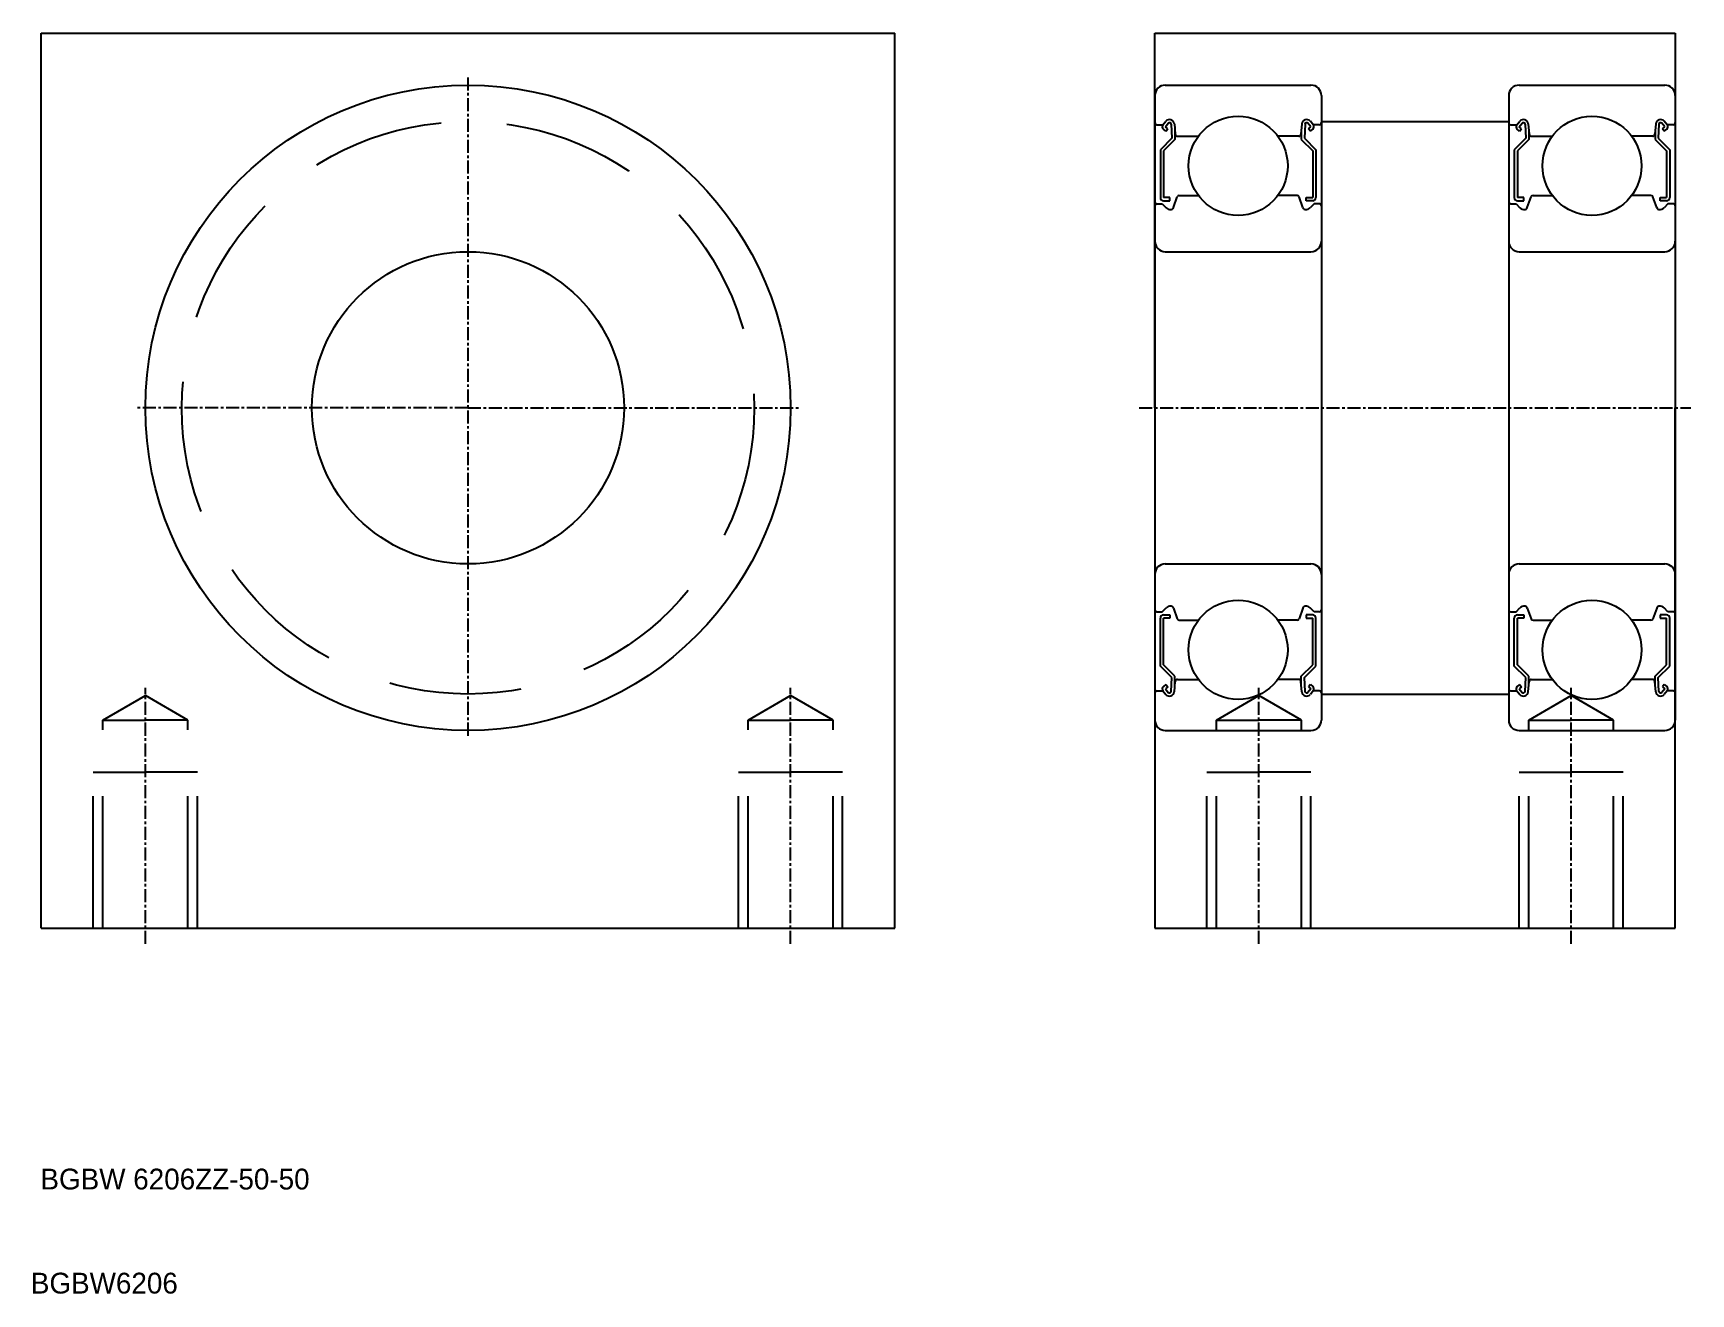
# Model space of a CAD drawing. Extents: x 92 to 251, y 60 to 181.
import ezdxf

# ---------------------------------------------------------------- set-up
doc = ezdxf.new("R2010")
doc.units = 0
doc.linetypes.add('CENTER', pattern=[2, 1.25, -0.25, 0.25, -0.25])
doc.linetypes.add('DASHED', pattern=[19.05, 12.7, -6.35])
doc.layers.get('0').update_dxf_attribs({"linetype": 'CONTINUOUS'})
doc.layers.add('CENTER', color=1, linetype='CENTER')

msp = doc.modelspace()

# ---------------------------------------------------------------- linework, layer by layer
for p, q in [((92.93, 95.16), (92.93, 181.16)), ((92.93, 181.16), (174.93, 181.16)), ((174.93, 95.16), (174.93, 181.16)), ((199.93, 181.16), (249.93, 181.16)), ((199.93, 145.16), (199.93, 181.16)), ((249.93, 181.16), (249.93, 145.16)), ((200.93, 176.16), (214.93, 176.16)), ((234.93, 176.16), (248.93, 176.16)), ((199.93, 175.16), (199.93, 115.16)), ((215.93, 175.16), (215.93, 115.16)), ((233.93, 175.16), (233.93, 115.16)), ((249.93, 175.16), (249.93, 115.16)), ((200.13, 172.36), (200.71, 172.36)), ((200.71, 172.36), (200.99, 172.69)), ((200.94, 172.16), (201.22, 172.5)), ((201.17, 171.97), (200.94, 172.16)), ((201.5, 172.4), (201.56, 171.06)), ((201.8, 172.44), (201.89, 171.44)), ((214.06, 172.44), (213.97, 171.44)), ((214.36, 172.4), (214.3, 171.06)), ((214.92, 172.16), (214.64, 172.5)), ((214.69, 171.97), (214.92, 172.16)), ((215.15, 172.36), (214.87, 172.69)), ((215.73, 172.36), (215.15, 172.36)), ((234.13, 172.36), (234.71, 172.36)), ((234.71, 172.36), (234.99, 172.69)), ((234.94, 172.16), (235.22, 172.5)), ((235.17, 171.97), (234.94, 172.16)), ((235.5, 172.4), (235.56, 171.06)), ((235.8, 172.44), (235.89, 171.44)), ((248.06, 172.44), (247.97, 171.44)), ((248.36, 172.4), (248.3, 171.06)), ((248.92, 172.16), (248.64, 172.5)), ((248.69, 171.97), (248.92, 172.16)), ((249.15, 172.36), (248.87, 172.69)), ((249.73, 172.36), (249.15, 172.36)), ((201.56, 171.06), (200.46, 169.96)), ((200.98, 171.74), (200.75, 171.93)), ((201.86, 170.94), (200.76, 169.84)), ((200.98, 171.74), (201.17, 171.97)), ((201.86, 171.78), (201.86, 170.94)), ((202.09, 171.26), (204.11, 171.26)), ((213.77, 171.26), (211.74, 171.26)), ((214, 171.78), (214, 170.94)), ((214, 170.94), (215.1, 169.84)), ((214.3, 171.06), (215.4, 169.96)), ((214.88, 171.74), (214.69, 171.97)), ((214.88, 171.74), (215.11, 171.93)), ((235.56, 171.06), (234.46, 169.96)), ((234.98, 171.74), (234.75, 171.93)), ((235.86, 170.94), (234.76, 169.84)), ((234.98, 171.74), (235.17, 171.97)), ((235.86, 171.78), (235.86, 170.94)), ((236.09, 171.26), (238.11, 171.26)), ((247.77, 171.26), (245.74, 171.26)), ((248, 171.78), (248, 170.94)), ((248, 170.94), (249.1, 169.84)), ((248.3, 171.06), (249.4, 169.96)), ((248.88, 171.74), (248.69, 171.97)), ((248.88, 171.74), (249.11, 171.93)), ((200.46, 169.96), (200.46, 165.36)), ((200.76, 169.84), (200.76, 165.36)), ((215.1, 169.84), (215.1, 165.36)), ((215.4, 169.96), (215.4, 165.36)), ((234.46, 169.96), (234.46, 165.36)), ((234.76, 169.84), (234.76, 165.36)), ((249.1, 169.84), (249.1, 165.36)), ((249.4, 169.96), (249.4, 165.36)), ((200.13, 164.76), (200.63, 164.76)), ((200.63, 164.76), (201, 164.38)), ((201.38, 165.36), (200.76, 165.36)), ((200.76, 165.06), (201.38, 165.06)), ((201.38, 165.06), (201.38, 165.36)), ((201.71, 164.4), (202.08, 165.42)), ((202.27, 165.56), (204.11, 165.56)), ((213.59, 165.56), (211.74, 165.56)), ((214.15, 164.4), (213.78, 165.42)), ((214.48, 165.06), (214.48, 165.36)), ((214.48, 165.36), (215.1, 165.36)), ((215.1, 165.06), (214.48, 165.06)), ((215.23, 164.76), (214.86, 164.38)), ((215.73, 164.76), (215.23, 164.76)), ((234.13, 164.76), (234.63, 164.76)), ((234.63, 164.76), (235, 164.38)), ((235.38, 165.36), (234.76, 165.36)), ((234.76, 165.06), (235.38, 165.06)), ((235.38, 165.06), (235.38, 165.36)), ((235.71, 164.4), (236.08, 165.42)), ((236.27, 165.56), (238.11, 165.56)), ((247.59, 165.56), (245.74, 165.56)), ((248.15, 164.4), (247.78, 165.42)), ((248.48, 165.36), (249.1, 165.36)), ((248.48, 165.06), (248.48, 165.36)), ((249.1, 165.06), (248.48, 165.06)), ((249.23, 164.76), (248.86, 164.38)), ((249.73, 164.76), (249.23, 164.76)), ((200.93, 160.16), (214.93, 160.16)), ((234.93, 160.16), (248.93, 160.16)), ((199.93, 145.16), (199.93, 95.16)), ((249.93, 95.16), (249.93, 145.16)), ((200.93, 130.16), (214.93, 130.16)), ((234.93, 130.16), (248.93, 130.16)), ((200.63, 125.56), (201, 125.93)), ((201.71, 125.91), (202.08, 124.89)), ((214.15, 125.91), (213.78, 124.89)), ((215.23, 125.56), (214.86, 125.93)), ((234.63, 125.56), (235, 125.93)), ((235.71, 125.91), (236.08, 124.89)), ((248.15, 125.91), (247.78, 124.89)), ((249.23, 125.56), (248.86, 125.93)), ((200.13, 125.56), (200.63, 125.56)), ((200.46, 120.35), (200.46, 124.96)), ((200.76, 125.26), (201.38, 125.26)), ((200.76, 120.48), (200.76, 124.96)), ((201.38, 124.96), (200.76, 124.96)), ((201.38, 125.26), (201.38, 124.96)), ((202.27, 124.76), (204.11, 124.76)), ((213.59, 124.76), (211.74, 124.76)), ((213.96, 125.4), (213.96, 125.4)), ((214.05, 125.65), (214.05, 125.65)), ((215.1, 125.26), (214.48, 125.26)), ((214.48, 125.26), (214.48, 124.96)), ((214.48, 124.96), (215.1, 124.96)), ((215.1, 120.48), (215.1, 124.96)), ((215.73, 125.56), (215.23, 125.56)), ((215.4, 120.35), (215.4, 124.96)), ((234.13, 125.56), (234.63, 125.56)), ((234.46, 120.35), (234.46, 124.96)), ((234.76, 125.26), (235.38, 125.26)), ((234.76, 120.48), (234.76, 124.96)), ((235.38, 124.96), (234.76, 124.96)), ((235.38, 125.26), (235.38, 124.96)), ((236.27, 124.76), (238.11, 124.76)), ((247.59, 124.76), (245.74, 124.76)), ((247.96, 125.4), (247.96, 125.4)), ((248.05, 125.65), (248.05, 125.65)), ((249.1, 125.26), (248.48, 125.26)), ((248.48, 125.26), (248.48, 124.96)), ((248.48, 124.96), (249.1, 124.96)), ((249.1, 120.48), (249.1, 124.96)), ((249.73, 125.56), (249.23, 125.56)), ((249.4, 120.35), (249.4, 124.96)), ((201.56, 119.25), (200.46, 120.35)), ((201.86, 119.38), (200.76, 120.48)), ((214, 119.38), (215.1, 120.48)), ((214.3, 119.25), (215.4, 120.35)), ((235.56, 119.25), (234.46, 120.35)), ((235.86, 119.38), (234.76, 120.48)), ((248, 119.38), (249.1, 120.48)), ((248.3, 119.25), (249.4, 120.35)), ((200.13, 117.96), (200.71, 117.96)), ((200.71, 117.96), (200.99, 117.62)), ((200.98, 118.57), (200.75, 118.38)), ((201.17, 118.34), (200.94, 118.15)), ((200.94, 118.15), (201.22, 117.81)), ((200.98, 118.57), (201.17, 118.34)), ((201.5, 117.91), (201.56, 119.25)), ((201.8, 117.88), (201.89, 118.87)), ((201.86, 118.53), (201.86, 119.38)), ((202.09, 119.06), (204.11, 119.06)), ((213.77, 119.06), (211.74, 119.06)), ((214.06, 117.88), (213.97, 118.87)), ((214, 118.53), (214, 119.38)), ((214.36, 117.91), (214.3, 119.25)), ((214.92, 118.15), (214.64, 117.81)), ((214.88, 118.57), (214.69, 118.34)), ((214.69, 118.34), (214.92, 118.15)), ((215.15, 117.96), (214.87, 117.62)), ((214.88, 118.57), (215.11, 118.38)), ((215.73, 117.96), (215.15, 117.96)), ((234.13, 117.96), (234.71, 117.96)), ((234.71, 117.96), (234.99, 117.62)), ((234.98, 118.57), (234.75, 118.38)), ((235.17, 118.34), (234.94, 118.15)), ((234.94, 118.15), (235.22, 117.81)), ((234.98, 118.57), (235.17, 118.34)), ((235.5, 117.91), (235.56, 119.25)), ((235.8, 117.88), (235.89, 118.87)), ((235.86, 118.53), (235.86, 119.38)), ((236.09, 119.06), (238.11, 119.06)), ((247.77, 119.06), (245.74, 119.06)), ((248.06, 117.88), (247.97, 118.87)), ((248, 118.53), (248, 119.38)), ((248.36, 117.91), (248.3, 119.25)), ((248.92, 118.15), (248.64, 117.81)), ((248.88, 118.57), (248.69, 118.34)), ((248.69, 118.34), (248.92, 118.15)), ((249.15, 117.96), (248.87, 117.62)), ((248.88, 118.57), (249.11, 118.38)), ((249.73, 117.96), (249.15, 117.96)), ((200.93, 114.16), (214.93, 114.16)), ((234.93, 114.16), (248.93, 114.16)), ((92.93, 95.16), (174.93, 95.16)), ((199.93, 95.16), (249.93, 95.16))]:
    msp.add_line(p, q)
at = {"color": 7, "linetype": 'CONTINUOUS'}
for p, q in [((215.93, 172.66), (233.93, 172.66)), ((215.93, 117.66), (233.93, 117.66))]:
    msp.add_line(p, q, dxfattribs=at)
at = {"color": 3, "linetype": 'DASHED'}
for p, q in [((98.85, 115.16), (102.93, 117.51)), ((107.01, 115.16), (102.93, 117.51)), ((160.85, 115.16), (164.93, 117.51)), ((169.01, 115.16), (164.93, 117.51)), ((205.85, 115.16), (209.93, 117.51)), ((214.01, 115.16), (209.93, 117.51)), ((235.85, 115.16), (239.93, 117.51)), ((244.01, 115.16), (239.93, 117.51)), ((98.85, 95.16), (98.85, 115.16)), ((98.85, 115.16), (102.93, 115.16)), ((107.01, 115.16), (102.93, 115.16)), ((107.01, 95.16), (107.01, 115.16)), ((160.85, 95.16), (160.85, 115.16)), ((160.85, 115.16), (164.93, 115.16)), ((169.01, 115.16), (164.93, 115.16)), ((169.01, 95.16), (169.01, 115.16)), ((205.85, 95.16), (205.85, 115.16)), ((205.85, 115.16), (209.93, 115.16)), ((214.01, 115.16), (209.93, 115.16)), ((214.01, 95.16), (214.01, 115.16)), ((235.85, 95.16), (235.85, 115.16)), ((235.85, 115.16), (239.93, 115.16)), ((244.01, 115.16), (239.93, 115.16)), ((244.01, 95.16), (244.01, 115.16)), ((97.93, 95.16), (97.93, 110.16)), ((97.93, 110.16), (102.93, 110.16)), ((107.93, 110.16), (102.93, 110.16)), ((107.93, 95.16), (107.93, 110.16)), ((159.93, 95.16), (159.93, 110.16)), ((159.93, 110.16), (164.93, 110.16)), ((169.93, 110.16), (164.93, 110.16)), ((169.93, 95.16), (169.93, 110.16)), ((204.93, 95.16), (204.93, 110.16)), ((204.93, 110.16), (209.93, 110.16)), ((214.93, 110.16), (209.93, 110.16)), ((214.93, 95.16), (214.93, 110.16)), ((234.93, 95.16), (234.93, 110.16)), ((234.93, 110.16), (239.93, 110.16)), ((244.93, 110.16), (239.93, 110.16)), ((244.93, 95.16), (244.93, 110.16))]:
    msp.add_line(p, q, dxfattribs=at)
for centre, radius in [((133.93, 145.16), 31), ((207.93, 168.41), 4.76), ((241.93, 168.41), 4.76), ((133.93, 145.16), 15), ((207.93, 121.91), 4.76), ((241.93, 121.91), 4.76)]:
    msp.add_circle(centre, radius)
msp.add_circle((133.93, 145.16), 27.5, dxfattribs=at)
for centre, radius, start, end in [((200.93, 175.16), 1, 90, 180), ((214.93, 175.16), 1, 0, 90), ((234.93, 175.16), 1, 90, 180), ((248.93, 175.16), 1, 0, 90), ((200.13, 172.56), 0.2, 180, 270), ((200.94, 172.16), 0.3, 139.9073, 229.9975), ((201.34, 172.4), 0.46, 4.9875, 139.9073), ((201.34, 172.4), 0.16, 2.3753, 139.9932), ((214.51, 172.4), 0.46, 40.0927, 175.0125), ((214.51, 172.4), 0.16, 40.0068, 177.6247), ((214.92, 172.16), 0.3, 310.0025, 40.0927), ((215.73, 172.56), 0.2, 270, 0), ((234.13, 172.56), 0.2, 180, 270), ((234.94, 172.16), 0.3, 139.9073, 229.9975), ((235.34, 172.4), 0.46, 4.9875, 139.9073), ((235.34, 172.4), 0.16, 2.3753, 139.9932), ((248.51, 172.4), 0.46, 40.0927, 175.0125), ((248.51, 172.4), 0.16, 40.0068, 177.6247), ((248.92, 172.16), 0.3, 310.0025, 40.0927), ((249.73, 172.56), 0.2, 270, 0), ((202.09, 171.46), 0.2, 184.9875, 270), ((213.77, 171.46), 0.2, 270, 355.0125), ((236.09, 171.46), 0.2, 184.9875, 270), ((247.77, 171.46), 0.2, 270, 355.0125), ((200.13, 164.56), 0.2, 90, 180), ((200.76, 165.36), 0.3, 180, 270), ((201.43, 164.81), 0.6, 225, 272.805), ((201.43, 164.51), 0.3, 265.5374, 340.0304), ((202.27, 165.36), 0.2, 90, 160.0304), ((213.59, 165.36), 0.2, 19.9696, 90), ((214.43, 164.51), 0.3, 199.9696, 274.4626), ((214.43, 164.81), 0.6, 267.195, 315), ((215.1, 165.36), 0.3, 270, 0), ((215.73, 164.56), 0.2, 0, 90), ((234.13, 164.56), 0.2, 90, 180), ((234.76, 165.36), 0.3, 180, 270), ((235.43, 164.81), 0.6, 225, 272.805), ((235.43, 164.51), 0.3, 265.5374, 340.0304), ((236.27, 165.36), 0.2, 90, 160.0304), ((247.59, 165.36), 0.2, 19.9696, 90), ((248.43, 164.51), 0.3, 199.9696, 274.4626), ((248.43, 164.81), 0.6, 267.195, 315), ((249.1, 165.36), 0.3, 270, 0), ((249.73, 164.56), 0.2, 0, 90), ((200.93, 161.16), 1, 180, 270), ((214.93, 161.16), 1, 270, 0), ((234.93, 161.16), 1, 180, 270), ((248.93, 161.16), 1, 270, 0), ((200.93, 129.16), 1, 90, 180), ((214.93, 129.16), 1, 0, 90), ((234.93, 129.16), 1, 90, 180), ((248.93, 129.16), 1, 0, 90), ((201.43, 125.51), 0.6, 87.195, 135), ((201.43, 125.81), 0.3, 19.9696, 94.4626), ((214.43, 125.81), 0.3, 85.5374, 160.0304), ((214.43, 125.51), 0.6, 45, 92.805), ((235.43, 125.51), 0.6, 87.195, 135), ((235.43, 125.81), 0.3, 19.9696, 94.4626), ((248.43, 125.81), 0.3, 85.5374, 160.0304), ((248.43, 125.51), 0.6, 45, 92.805), ((200.13, 125.76), 0.2, 180, 270), ((200.76, 124.96), 0.3, 90, 180), ((202.27, 124.96), 0.2, 199.9696, 270), ((213.59, 124.96), 0.2, 270, 340.0304), ((215.1, 124.96), 0.3, 0, 90), ((215.73, 125.76), 0.2, 270, 0), ((234.13, 125.76), 0.2, 180, 270), ((234.76, 124.96), 0.3, 90, 180), ((236.27, 124.96), 0.2, 199.9696, 270), ((247.59, 124.96), 0.2, 270, 340.0304), ((249.1, 124.96), 0.3, 0, 90), ((249.73, 125.76), 0.2, 270, 0), ((200.13, 117.76), 0.2, 90, 180), ((200.94, 118.15), 0.3, 130.0025, 220.0927), ((201.34, 117.92), 0.46, 220.0927, 355.0125), ((201.34, 117.92), 0.16, 220.0068, 357.6247), ((202.09, 118.86), 0.2, 90, 175.0125), ((213.77, 118.86), 0.2, 4.9875, 90), ((214.51, 117.92), 0.46, 184.9875, 319.9073), ((214.51, 117.92), 0.16, 182.3753, 319.9932), ((214.92, 118.15), 0.3, 319.9073, 49.9975), ((215.73, 117.76), 0.2, 0, 90), ((234.13, 117.76), 0.2, 90, 180), ((234.94, 118.15), 0.3, 130.0025, 220.0927), ((235.34, 117.92), 0.46, 220.0927, 355.0125), ((235.34, 117.92), 0.16, 220.0068, 357.6247), ((236.09, 118.86), 0.2, 90, 175.0125), ((247.77, 118.86), 0.2, 4.9875, 90), ((248.51, 117.92), 0.46, 184.9875, 319.9073), ((248.51, 117.92), 0.16, 182.3753, 319.9932), ((248.92, 118.15), 0.3, 319.9073, 49.9975), ((249.73, 117.76), 0.2, 0, 90), ((200.93, 115.16), 1, 180, 270), ((214.93, 115.16), 1, 270, 0), ((234.93, 115.16), 1, 180, 270), ((248.93, 115.16), 1, 270, 0)]:
    msp.add_arc(centre, radius, start, end)
at = {"layer": 'CENTER', "color": 1, "linetype": 'CENTER'}
for p, q in [((133.93, 176.91), (133.93, 113.41)), ((133.93, 145.16), (102.18, 145.16)), ((133.93, 145.16), (165.68, 145.16)), ((198.43, 145.16), (251.43, 145.16)), ((102.93, 93.66), (102.93, 118.26)), ((164.93, 93.66), (164.93, 118.26)), ((209.93, 93.66), (209.93, 118.26)), ((239.93, 93.66), (239.93, 118.26))]:
    msp.add_line(p, q, dxfattribs=at)

# ---------------------------------------------------------------- texts
for s, p in [('BGBW 6206ZZ-50-50', (92.85, 70.06)), ('BGBW6206', (91.93, 60.06))]:
    msp.add_text(s, height=2).set_placement(p)

doc.saveas('drawing.dxf')
